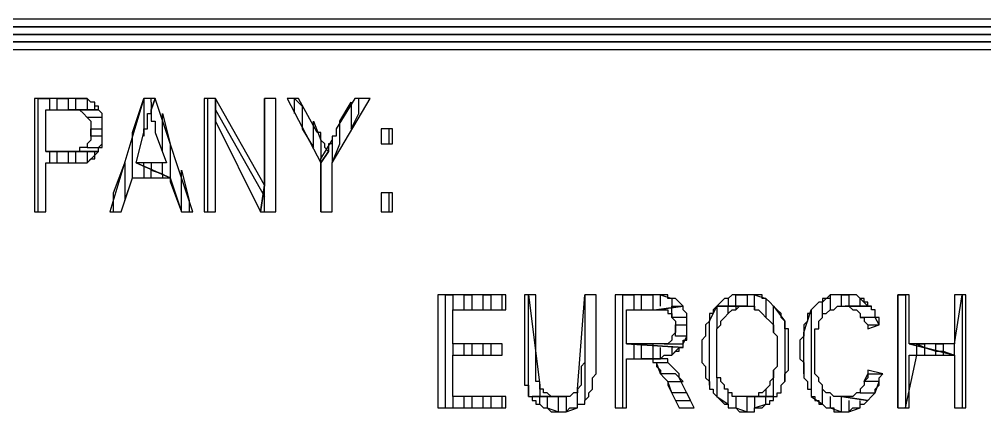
# Model space of a CAD drawing. Extents: x 0 to 594, y 0 to 420.
# Drawn here: x 413.5 to 439.1, y 55 to 65.4 of the extents above; entities that cross this region are included whole.
import ezdxf

# ---------------------------------------------------------------- set-up
doc = ezdxf.new("R2010")
doc.units = 0

msp = doc.modelspace()

# ---------------------------------------------------------------- linework, layer by layer
at = {"layer": 'GT_1', "flags": 128}
for points in [[(584, 64.6), (584, 65.4), (404, 65.4), (404, 64.6), (584, 64.6)], [(404, 65.4), (404, 64.6), (584, 64.6), (584, 65.4), (404, 65.4)], [(584, 65.2), (404, 65.2), (404, 65), (584, 65), (584, 64.8), (404, 64.8)], [(404, 64.8), (584, 64.8), (584, 65), (404, 65), (404, 65.2), (584, 65.2)], [(404, 65), (584, 65)], [(414.8, 63.3), (413.9, 63.3), (413.9, 60.3), (414.2, 60.3), (414.2, 61.6), (414.8, 61.6), (414.9, 61.6), (415, 61.6), (415.1, 61.6), (415.1, 61.6), (415.2, 61.6), (415.3, 61.6), (415.3, 61.6), (415.4, 61.7), (415.4, 61.7), (415.5, 61.7), (415.5, 61.8), (415.5, 61.8), (415.6, 61.9), (414.2, 61.9), (414.2, 63), (414.8, 63), (415.6, 63), (415.6, 63.1), (415.5, 63.1), (415.5, 63.2), (415.4, 63.2), (415.4, 63.2), (415.3, 63.3), (415.3, 63.3), (415.2, 63.3), (415.2, 63.3), (415.1, 63.3), (415, 63.3), (415, 63.3), (414.9, 63.3), (414.8, 63.3)], [(414, 60.3), (414, 63.3), (414.3, 63.3), (414.3, 63)], [(414.5, 63), (414.5, 63.3), (414.8, 63.3), (414.8, 63)], [(415, 63), (415, 63.3), (415.3, 63.3), (415.3, 63)], [(417.1, 63.3), (416.8, 63.3), (415.9, 60.3), (416.2, 60.3), (416.5, 61.2), (417.5, 61.2), (416.6, 61.6), (416.8, 62.4), (416.8, 62.5), (416.9, 62.5), (416.9, 62.6), (416.9, 62.7), (416.9, 62.8), (416.9, 62.9), (417, 62.9), (417, 63), (417.1, 63.3)], [(416, 60.3), (416, 60.8), (416.3, 61.6), (416.3, 60.6), (416.5, 61.2), (416.5, 62.4), (416.8, 63.3), (416.8, 62.3)], [(417.1, 63.3), (417, 63), (417, 63), (417, 62.9), (417, 62.8), (417, 62.7), (417.1, 62.7), (417.1, 62.6), (417.1, 62.5), (417.1, 62.4), (417.4, 61.6), (416.6, 61.6), (417.5, 61.2), (417.8, 60.3), (418.1, 60.3), (417.1, 63.3)], [(417, 63.2), (417, 63.3)], [(418.7, 63.3), (418.4, 63.3), (418.4, 60.3), (418.7, 60.3), (418.7, 62.7), (418.7, 63.3)], [(418.5, 60.3), (418.5, 63.3)], [(418.7, 63.3), (418.7, 62.7), (419.9, 60.3), (420, 61), (418.7, 63.3)], [(420.3, 63.3), (420, 63.3), (420, 61), (419.9, 60.3), (420.3, 60.3), (420.3, 63.3)], [(420, 60.3), (420, 63.3)], [(420.9, 63.3), (420.6, 63.3), (421.5, 61.6), (421.7, 61.9), (421.7, 61.9), (421.6, 62), (421.6, 62.1), (421.6, 62.1), (421.5, 62.2), (421.5, 62.3), (421.5, 62.4), (421.4, 62.4), (420.9, 63.3)], [(420.8, 62.9), (420.8, 63.3), (421, 63.1), (421, 62.5), (421.3, 62), (421.3, 62.7), (421.5, 62.2), (421.5, 61.7)], [(421.5, 60.3), (421.5, 61.7), (421.8, 62.2), (421.8, 61.6), (422, 62.1), (422, 62.7), (422.3, 63.2), (422.3, 62.5), (422.5, 62.9), (422.5, 63.3)], [(422.8, 63.3), (422.4, 63.3), (421.9, 62.5), (421.9, 62.4), (421.9, 62.3), (421.8, 62.3), (421.8, 62.2), (421.8, 62.1), (421.7, 62.1), (421.7, 62), (421.7, 61.9), (421.5, 61.6), (421.5, 60.3), (421.8, 60.3), (421.8, 61.6), (422.8, 63.3)], [(415.6, 63), (414.8, 63), (414.9, 63), (415, 63), (415, 63), (415.1, 63), (415.1, 63), (415.2, 62.9), (415.2, 62.9), (415.3, 62.8), (415.3, 62.8), (415.3, 62.8), (415.4, 62.7), (415.4, 62.6), (415.4, 62.5), (415.4, 62.5), (415.4, 62.4), (415.4, 62.3), (415.4, 62.2), (415.4, 62.2), (415.3, 62.1), (415.3, 62.1), (415.3, 62), (415.2, 62), (415.2, 62), (415.1, 62), (415.1, 61.9), (415, 61.9), (414.9, 61.9), (414.8, 61.9), (414.2, 61.9), (415.6, 61.9), (415.6, 61.9), (415.6, 62), (415.7, 62.1), (415.7, 62.1), (415.7, 62.2), (415.7, 62.3), (415.7, 62.4), (415.7, 62.5), (415.7, 62.6), (415.7, 62.6), (415.7, 62.7), (415.7, 62.8), (415.7, 62.9), (415.7, 62.9), (415.6, 63)], [(415.5, 63), (415.5, 63.1)], [(417, 63.2), (417, 62.7)], [(418.7, 63), (420, 60.7)], [(415.3, 62), (415.7, 62), (415.7, 62.3), (415.4, 62.3), (415.4, 62.5), (415.7, 62.5), (415.7, 62.8), (415.3, 62.8)], [(417.3, 61.9), (417.3, 62.9), (417.5, 62.1), (417.5, 61.1), (417.8, 60.3), (417.8, 61.4), (418, 60.6), (418, 60.3)], [(423.4, 62.5), (423.1, 62.5), (423.1, 62.1), (423.4, 62.1), (423.4, 62.5)], [(423.3, 62.5), (423.3, 62.1)], [(414.3, 61.9), (414.3, 61.6), (414.5, 61.6), (414.5, 61.9)], [(414.8, 61.9), (414.8, 61.6), (415, 61.6), (415, 61.9)], [(415.3, 61.9), (415.3, 61.6), (415.5, 61.8), (415.5, 61.9)], [(416.8, 61.5), (416.8, 61.6)], [(416.8, 61.5), (416.8, 61.2), (417, 61.2), (417, 61.4)], [(417, 61.6), (417, 61.4), (417.3, 61.3), (417.3, 61.6)], [(417.3, 61.3), (417.3, 61.2)], [(423.4, 60.8), (423.1, 60.8), (423.1, 60.3), (423.4, 60.3), (423.4, 60.8)], [(423.3, 60.8), (423.3, 60.3)], [(426.4, 58.1), (424.6, 58.1), (424.6, 55.1), (426.4, 55.1), (426.4, 55.4), (425, 55.4), (425, 56.5), (426.3, 56.5), (426.3, 56.8), (425, 56.8), (425, 57.7), (426.4, 57.7), (426.4, 58.1)], [(424.8, 55.1), (424.8, 58.1), (425, 58.1), (425, 57.7)], [(425.3, 57.7), (425.3, 58.1), (425.5, 58.1), (425.5, 57.7)], [(425.8, 57.7), (425.8, 58.1), (426, 58.1), (426, 57.7)], [(426.3, 57.7), (426.3, 58.1)], [(427.2, 58.1), (426.9, 58.1), (426.9, 56.3), (426.9, 56.2), (426.9, 56.1), (426.9, 56), (426.9, 56), (426.9, 55.9), (426.9, 55.8), (426.9, 55.7), (427, 55.7), (427, 55.6), (427, 55.6), (427, 55.5), (427, 55.4), (427.1, 55.4), (427.8, 55.4), (427.8, 55.4), (427.7, 55.4), (427.6, 55.4), (427.6, 55.4), (427.5, 55.5), (427.5, 55.5), (427.4, 55.5), (427.4, 55.6), (427.3, 55.6), (427.3, 55.7), (427.3, 55.8), (427.2, 55.8), (427.2, 55.9), (427.2, 56), (427.2, 56), (427.2, 56.1), (427.2, 56.2), (427.2, 56.3), (427.2, 58.1)], [(427, 55.4), (427, 58.1), (427.3, 55.7), (427.3, 55.4), (427.5, 55.4), (427.5, 55.4)], [(428.8, 58.1), (428.5, 58.1), (428.5, 56.3), (428.5, 56.3), (428.4, 56.2), (428.4, 56.1), (428.4, 56), (428.4, 55.9), (428.4, 55.8), (428.4, 55.7), (428.4, 55.7), (428.3, 55.6), (428.3, 55.6), (428.3, 55.6), (428.3, 55.5), (428.2, 55.5), (428.2, 55.5), (428.1, 55.4), (428, 55.4), (428, 55.4), (427.9, 55.4), (427.8, 55.4), (427.1, 55.4), (427.1, 55.3), (427.2, 55.3), (427.2, 55.2), (427.3, 55.2), (427.3, 55.2), (427.4, 55.1), (427.4, 55.1), (427.5, 55.1), (427.5, 55.1), (427.6, 55), (427.7, 55), (427.8, 55), (427.8, 55), (427.9, 55), (428, 55), (428, 55), (428.1, 55.1), (428.2, 55.1), (428.2, 55.1), (428.3, 55.1), (428.3, 55.2), (428.4, 55.2), (428.5, 55.2), (428.5, 55.3), (428.6, 55.4), (428.6, 55.4), (428.6, 55.5), (428.7, 55.6), (428.7, 55.6), (428.7, 55.7), (428.7, 55.7), (428.7, 55.8), (428.7, 55.9), (428.8, 56), (428.8, 56.1), (428.8, 56.1), (428.8, 56.2), (428.8, 56.3), (428.8, 58.1)], [(427.3, 55.2), (427.3, 55.4), (427.5, 55.4), (427.5, 55.1), (427.8, 55), (427.8, 55.4), (428, 55.4), (428, 55), (428.3, 55.1), (428.3, 55.6), (428.5, 58.1), (428.5, 55.3)], [(430.4, 58.1), (429.3, 58.1), (429.3, 55.1), (429.6, 55.1), (429.6, 56.4), (430, 56.4), (430.5, 56.4), (430.6, 56.5), (430.7, 56.5), (430.7, 56.5), (430.8, 56.5), (430.9, 56.6), (430.9, 56.6), (431, 56.6), (431, 56.7), (431.1, 56.7), (431.1, 56.7), (429.6, 56.8), (429.6, 57.7), (430.4, 57.7), (431.1, 57.8), (431, 57.9), (431, 57.9), (430.9, 58), (430.9, 58), (430.8, 58), (430.8, 58), (430.7, 58), (430.7, 58.1), (430.6, 58.1), (430.5, 58.1), (430.5, 58.1), (430.4, 58.1)], [(429.5, 55.1), (429.5, 58.1), (429.8, 58.1), (429.8, 57.7)], [(430, 57.7), (430, 58.1), (430.3, 58.1), (430.3, 57.7)], [(430.5, 57.8), (430.5, 58.1), (430.8, 58), (430.8, 57.8)], [(432.8, 58.1), (432.7, 58.1), (432.6, 58.1), (432.6, 58.1), (432.5, 58.1), (432.4, 58.1), (432.4, 58.1), (432.3, 58), (432.3, 58), (432.2, 58), (432.1, 57.9), (432.1, 57.9), (432, 57.8), (432.8, 57.8), (432.8, 57.8), (432.9, 57.8), (433, 57.8), (433, 57.7), (433.1, 57.7), (433.1, 57.7), (433.2, 57.6), (433.2, 57.6), (433.3, 57.5), (433.3, 57.5), (433.4, 57.4), (433.4, 57.4), (433.5, 57.3), (433.5, 57.2), (433.5, 57.2), (433.5, 57.1), (433.6, 57), (433.6, 56.9), (433.6, 56.8), (433.6, 56.8), (433.6, 56.7), (433.6, 56.6), (433.6, 56.5), (433.6, 56.4), (433.6, 56.3), (433.6, 56.2), (433.6, 56.2), (433.5, 56.1), (433.5, 56), (433.5, 55.9), (433.5, 55.9), (433.4, 55.8), (433.4, 55.7), (433.4, 55.7), (433.4, 55.7), (433.3, 55.6), (433.3, 55.6), (433.2, 55.5), (433.1, 55.5), (433.1, 55.4), (433, 55.4), (433, 55.4), (432.9, 55.4), (432.8, 55.4), (432.8, 55.4), (433.5, 55.4), (433.6, 55.4), (433.6, 55.5), (433.7, 55.5), (433.7, 55.6), (433.7, 55.7), (433.8, 55.8), (433.8, 55.8), (433.8, 55.8), (433.8, 55.9), (433.8, 56), (433.9, 56.1), (433.9, 56.1), (433.9, 56.2), (433.9, 56.3), (433.9, 56.4), (433.9, 56.5), (433.9, 56.6), (433.9, 56.7), (433.9, 56.8), (433.9, 56.8), (433.9, 56.9), (433.9, 57), (433.9, 57.1), (433.9, 57.2), (433.8, 57.2), (433.8, 57.3), (433.8, 57.4), (433.8, 57.4), (433.7, 57.5), (433.7, 57.5), (433.7, 57.6), (433.6, 57.7), (433.6, 57.7), (433.5, 57.8), (433.5, 57.8), (433.4, 57.9), (433.4, 57.9), (433.3, 58), (433.3, 58), (433.2, 58), (433.2, 58.1), (433.1, 58.1), (433, 58.1), (433, 58.1), (432.9, 58.1), (432.8, 58.1), (432.8, 58.1)], [(432.3, 58), (432.3, 57.8), (432.5, 57.8), (432.5, 58.1), (432.8, 58.1), (432.8, 57.8)], [(433, 57.7), (433, 58.1), (433.3, 58), (433.3, 57.5)], [(435.4, 58.1), (435.3, 58.1), (435.2, 58.1), (435.2, 58.1), (435.1, 58.1), (435, 58.1), (435, 58), (434.9, 58), (434.8, 58), (434.8, 57.9), (434.7, 57.9), (434.7, 57.9), (434.6, 57.8), (434.6, 57.8), (434.5, 57.7), (434.5, 57.6), (434.4, 57.6), (434.4, 57.5), (434.4, 57.4), (434.3, 57.3), (434.3, 57.3), (434.3, 57.2), (434.3, 57.1), (434.3, 57), (434.3, 57), (434.2, 56.9), (434.2, 56.8), (434.2, 56.7), (434.2, 56.6), (434.2, 56.5), (434.2, 56.4), (434.2, 56.4), (434.3, 56.3), (434.3, 56.2), (434.3, 56.1), (434.3, 56), (434.3, 55.9), (434.3, 55.9), (434.4, 55.8), (434.4, 55.7), (434.4, 55.6), (434.5, 55.6), (434.5, 55.5), (434.5, 55.4), (434.6, 55.4), (434.6, 55.3), (434.7, 55.3), (434.7, 55.2), (434.8, 55.2), (434.8, 55.2), (434.9, 55.1), (435, 55.1), (435, 55.1), (435.1, 55.1), (435.1, 55), (435.2, 55), (435.3, 55), (435.4, 55), (435.4, 55), (435.5, 55), (435.5, 55), (435.6, 55.1), (435.7, 55.1), (435.7, 55.1), (435.8, 55.1), (435.8, 55.2), (435.9, 55.2), (435.9, 55.2), (436, 55.3), (436, 55.3), (435.3, 55.4), (435.3, 55.4), (435.2, 55.4), (435.2, 55.4), (435.1, 55.4), (435.1, 55.4), (435, 55.5), (434.9, 55.5), (434.9, 55.5), (434.8, 55.6), (434.8, 55.6), (434.8, 55.7), (434.7, 55.8), (434.7, 55.9), (434.7, 55.9), (434.6, 56), (434.6, 56.1), (434.6, 56.2), (434.6, 56.3), (434.6, 56.3), (434.6, 56.4), (434.6, 56.5), (434.6, 56.6), (434.6, 56.7), (434.6, 56.8), (434.6, 56.9), (434.6, 56.9), (434.6, 57), (434.6, 57.1), (434.6, 57.2), (434.7, 57.2), (434.7, 57.3), (434.7, 57.4), (434.8, 57.5), (434.8, 57.5), (434.8, 57.6), (434.9, 57.6), (434.9, 57.6), (435, 57.7), (435, 57.7), (435.1, 57.7), (435.2, 57.8), (435.2, 57.8), (435.3, 57.8), (435.4, 57.8), (436.1, 57.8), (436, 57.8), (436, 57.9), (435.9, 57.9), (435.9, 58), (435.8, 58), (435.8, 58), (435.7, 58.1), (435.6, 58.1), (435.6, 58.1), (435.5, 58.1), (435.4, 58.1), (435.4, 58.1)], [(434.8, 57.5), (434.8, 57.9), (435, 58.1), (435, 57.7)], [(435.3, 57.8), (435.3, 58.1), (435.5, 58.1), (435.5, 57.8)], [(435.8, 57.8), (435.8, 58), (436, 57.8), (436, 57.8)], [(436.8, 55.1), (436.8, 58.1), (437, 58.1), (437, 55.1), (437.3, 56.5), (437.3, 56.8), (437.5, 56.7), (437.5, 56.5), (437.8, 56.5), (437.8, 56.6), (438, 56.6), (438, 56.5)], [(437.1, 58.1), (436.8, 58.1), (436.8, 55.1), (437.1, 55.1), (437.1, 56.5), (438.3, 56.5), (437.1, 56.8), (437.1, 58.1)], [(438.6, 58.1), (438.3, 58.1), (438.3, 56.8), (437.1, 56.8), (438.3, 56.5), (438.3, 55.1), (438.6, 55.1), (438.6, 58.1)], [(437.3, 56.8), (437.3, 56.8), (437.5, 56.8), (437.5, 56.7), (437.8, 56.6), (437.8, 56.8), (438, 56.8), (438, 56.6), (438.3, 56.5), (438.3, 56.8), (438.5, 58.1), (438.5, 55.1)], [(430.6, 56.8), (431.1, 56.8), (431.2, 57), (430.9, 57), (430.9, 57.3), (431.2, 57.3), (431.2, 57.5), (430.8, 57.5), (430.8, 57.8), (431.1, 57.8), (430.4, 57.7), (430.4, 57.7), (430.5, 57.7), (430.6, 57.7), (430.6, 57.7), (430.7, 57.7), (430.7, 57.6), (430.8, 57.6), (430.8, 57.6), (430.8, 57.5), (430.9, 57.4), (430.9, 57.3), (430.9, 57.3), (430.9, 57.2), (430.9, 57.1), (430.9, 57.1), (430.8, 57), (430.8, 56.9), (430.8, 56.9), (430.7, 56.8), (430.6, 56.8), (430.6, 56.8), (430.5, 56.8), (430.5, 56.8), (430.4, 56.8), (430.3, 56.8), (429.6, 56.8), (431.1, 56.7), (431.1, 56.8), (431.1, 56.9), (431.2, 56.9), (431.2, 57), (431.2, 57.1), (431.2, 57.2), (431.2, 57.3), (431.2, 57.3), (431.2, 57.4), (431.2, 57.5), (431.2, 57.6), (431.2, 57.6), (431.1, 57.7), (431.1, 57.7), (431.1, 57.8)], [(431, 57.8), (431, 57.8)], [(432, 57.8), (432, 57.8), (431.9, 57.7), (431.9, 57.7), (431.9, 57.6), (431.8, 57.6), (431.8, 57.5), (431.8, 57.4), (431.8, 57.4), (431.7, 57.3), (431.7, 57.2), (431.7, 57.1), (431.7, 57.1), (431.7, 57), (431.6, 56.9), (431.6, 56.8), (431.6, 56.7), (431.6, 56.6), (431.6, 56.5), (431.6, 56.5), (431.6, 56.4), (431.6, 56.3), (431.6, 56.3), (431.7, 56.2), (431.7, 56.1), (431.7, 56), (431.7, 55.9), (431.7, 55.9), (431.8, 55.8), (431.8, 55.8), (431.8, 55.7), (431.8, 55.6), (431.9, 55.6), (431.9, 55.5), (432, 55.4), (432, 55.4), (432.1, 55.3), (432.1, 55.3), (432.2, 55.2), (432.2, 55.2), (432.3, 55.2), (432.3, 55.1), (432.4, 55.1), (432.4, 55.1), (432.5, 55.1), (432.6, 55), (432.6, 55), (432.7, 55), (432.8, 55), (432.8, 55), (432.9, 55), (432.9, 55), (433, 55), (433, 55.1), (433.1, 55.1), (433.2, 55.1), (433.2, 55.1), (433.3, 55.2), (433.4, 55.2), (433.4, 55.3), (433.5, 55.3), (433.5, 55.4), (432.8, 55.4), (432.7, 55.4), (432.6, 55.4), (432.6, 55.4), (432.5, 55.4), (432.4, 55.4), (432.4, 55.5), (432.3, 55.5), (432.3, 55.6), (432.2, 55.6), (432.2, 55.7), (432.2, 55.7), (432.1, 55.8), (432.1, 55.8), (432.1, 55.9), (432, 55.9), (432, 56), (432, 56.1), (432, 56.2), (432, 56.3), (432, 56.3), (432, 56.4), (432, 56.5), (432, 56.6), (432, 56.7), (432, 56.8), (432, 56.9), (432, 57), (432, 57.1), (432, 57.1), (432, 57.2), (432.1, 57.3), (432.1, 57.3), (432.1, 57.4), (432.2, 57.5), (432.2, 57.5), (432.2, 57.5), (432.3, 57.6), (432.3, 57.6), (432.4, 57.7), (432.5, 57.7), (432.5, 57.7), (432.6, 57.8), (432.6, 57.8), (432.7, 57.8), (432.8, 57.8), (432, 57.8)], [(431.8, 55.7), (431.8, 57.4), (432, 57.8), (432, 57.2)], [(432.3, 57.6), (432.3, 57.8), (432.5, 57.8), (432.5, 57.7)], [(433.5, 57.1), (433.5, 57.8), (433.8, 57.4), (433.8, 55.8)], [(434.3, 56), (434.3, 57.1), (434.5, 57.7), (434.5, 55.4), (434.8, 55.2), (434.8, 55.6)], [(436.1, 57.8), (435.4, 57.8), (435.4, 57.8), (435.5, 57.8), (435.5, 57.8), (435.6, 57.7), (435.7, 57.7), (435.7, 57.7), (435.8, 57.6), (435.8, 57.6), (435.8, 57.5), (435.9, 57.5), (435.9, 57.4), (436, 57.3), (436, 57.3), (436, 57.2), (436.3, 57.3), (436.3, 57.3), (436.3, 57.4), (436.3, 57.5), (436.2, 57.5), (436.2, 57.6), (436.2, 57.7), (436.1, 57.7), (436.1, 57.8)], [(436, 57.3), (436.3, 57.3), (436.2, 57.5), (435.8, 57.5)], [(425, 56.8), (425, 56.5)], [(425.3, 56.5), (425.3, 56.8)], [(425.5, 56.8), (425.5, 56.5)], [(425.8, 56.5), (425.8, 56.8)], [(426, 56.8), (426, 56.5)], [(429.8, 56.8), (429.8, 56.4), (430, 56.4), (430, 56.8)], [(430.3, 56.8), (430.3, 56.4), (430.5, 56.4), (430.5, 56.7)], [(430.8, 56.7), (430.8, 56.5), (431, 56.7), (431, 56.7)], [(430.5, 56.4), (430, 56.4), (430, 56.4), (430.1, 56.4), (430.2, 56.4), (430.2, 56.4), (430.3, 56.4), (430.3, 56.3), (430.3, 56.3), (430.4, 56.3), (430.4, 56.2), (430.5, 56.1), (430.5, 56.1), (430.5, 56), (430.6, 55.9), (430.6, 55.9), (430.7, 55.8), (430.7, 55.7), (431, 55.1), (431.4, 55.1), (431, 55.9), (431, 55.9), (431, 56), (430.9, 56.1), (430.9, 56.1), (430.8, 56.2), (430.8, 56.2), (430.7, 56.3), (430.7, 56.3), (430.7, 56.4), (430.6, 56.4), (430.5, 56.4)], [(430.9, 55.3), (431.3, 55.3), (431.2, 55.5), (430.8, 55.5), (430.7, 55.8), (431.1, 55.8), (430.9, 56), (430.5, 56), (430.4, 56.3), (430.7, 56.3)], [(433.3, 55.6), (433.3, 55.4), (433.5, 55.4), (433.5, 56.1)], [(436, 56.1), (436, 56.1), (436, 56), (436, 55.9), (436, 55.9), (435.9, 55.8), (435.9, 55.7), (435.9, 55.7), (435.8, 55.6), (435.8, 55.6), (435.8, 55.5), (435.7, 55.5), (435.7, 55.5), (435.6, 55.4), (435.5, 55.4), (435.5, 55.4), (435.4, 55.4), (435.3, 55.4), (436, 55.3), (436.1, 55.4), (436.1, 55.4), (436.2, 55.5), (436.2, 55.6), (436.2, 55.6), (436.3, 55.7), (436.3, 55.8), (436.3, 55.9), (436.3, 55.9), (436.4, 56), (436, 56.1)], [(432, 55.9), (432, 55.4), (432.3, 55.2), (432.3, 55.6)], [(435.8, 55.5), (436.2, 55.5), (436.3, 55.8), (435.9, 55.8), (436, 56), (436.4, 56)], [(425, 55.4), (425, 55.1), (425.3, 55.1), (425.3, 55.4)], [(425.5, 55.4), (425.5, 55.1), (425.8, 55.1), (425.8, 55.4)], [(426, 55.4), (426, 55.1), (426.3, 55.1), (426.3, 55.4)], [(432.5, 55.4), (432.5, 55.1), (432.8, 55), (432.8, 55.4), (433, 55.4), (433, 55.1), (433.3, 55.2), (433.3, 55.4)], [(433, 55.4), (433, 55.4)], [(435, 55.4), (435, 55.1), (435.3, 55), (435.3, 55.4)], [(435.5, 55.3), (435.5, 55), (435.8, 55.1), (435.8, 55.3)]]:
    msp.add_lwpolyline(points, dxfattribs=at)

doc.saveas('drawing.dxf')
